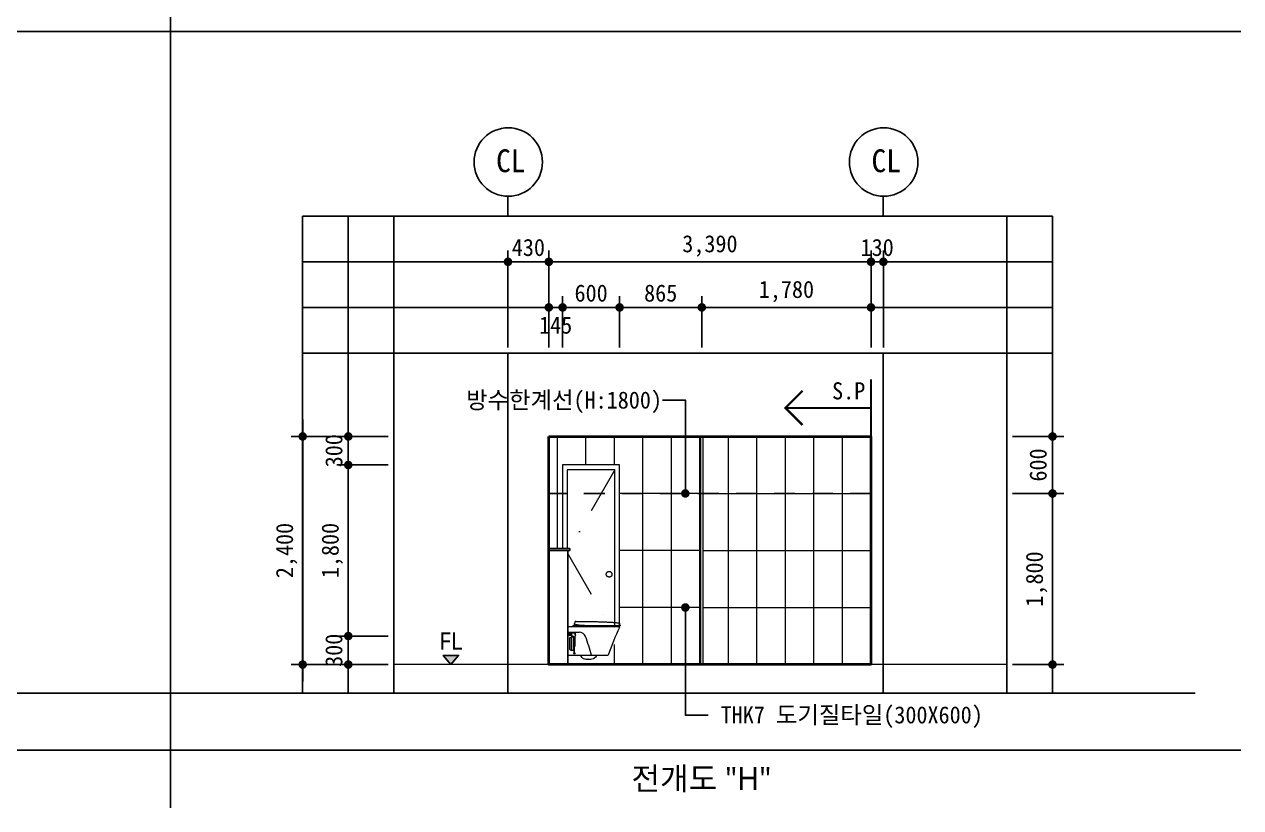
# Model space of a CAD drawing. Header units: millimetres. Extents: x -423835 to -174325, y -1379898 to -1311126.
# Drawn here: x -291749 to -278950, y -1379898 to -1371655 of the extents above; entities that cross this region are included whole.
import ezdxf
from ezdxf.enums import TextEntityAlignment as Align
from ezdxf.xclip import XClip

# ---------------------------------------------------------------- set-up
doc = ezdxf.new("R2010")
doc.units = ezdxf.units.MM
doc.header["$LTSCALE"] = 100
doc.header["$MEASUREMENT"] = 0
doc.header["$XCLIPFRAME"] = 0
doc.header["$PDSIZE"] = -10
doc.linetypes.add('DASHDOT', pattern=[1, 0.5, -0.25, 0, -0.25])
doc.linetypes.add('HID', pattern=[2, 1.1, -0.9])
doc.layers.get('0').update_dxf_attribs({"linetype": 'CONTINUOUS'})
doc.layers.get('Defpoints').update_dxf_attribs({"color": 153, "linetype": 'CONTINUOUS'})
for name, color, linetype, lineweight in [('A-AXIS-BUBL', 7, 'CONTINUOUS', 25), ('A-DWXK-OPEN', 1, 'HID', 15), ('A-ELEV-LIN1', 2, 'CONTINUOUS', 40), ('A-ELEV-LIN3', 8, 'CONTINUOUS', 18), ('A-FLXM-SANI', 6, 'CONTINUOUS', 20), ('A-MKXS-TEXT1', 3, 'CONTINUOUS', 25), ('A-WAXK-PATT', 8, 'CONTINUOUS', 18), ('A-WAXM-CUBI', 6, 'CONTINUOUS', 20), ('A-XXXX-FIN2', 6, 'CONTINUOUS', 20), ('A-XXXX-SYMB', 7, 'CONTINUOUS', 25), ('A-XXXX-TXT2', 3, 'CONTINUOUS', 25)]:
    doc.layers.add(name, color=color, linetype=linetype, lineweight=lineweight)
for name, color, linetype in [('A-DIMS', 7, 'CONTINUOUS'), ('A-MKXS-LEAD', 7, 'CONTINUOUS'), ('AA-AXIS-LINE-1', 1, 'CONTINUOUS'), ('AA-ELE-2', 3, 'CONTINUOUS'), ('IN-F-PAT', 8, 'CONTINUOUS'), ('IN-TEXT-FIN', 3, 'CONTINUOUS'), ('방수', 7, 'HID')]:
    doc.layers.add(name, color=color, linetype=linetype)
doc.styles.add('HY울릉도L', font='')
doc.styles.add('돋움체', font='')
doc.styles.add('맑은 고딕', font='malgun.ttf')
doc.styles.add('맑은고딕', font='malgun.ttf')
doc.styles.add('유형1', font='H2GTRM.TTF', dxfattribs={"width": 0.8, "height": 8})
doc.styles.get('HY울릉도L').set_extended_font_data('HYwulM')
doc.styles.get('돋움체').set_extended_font_data('DotumChe')
doc.dimstyles.new('CDIM', dxfattribs={"dimtxt": 3, "dimasz": 1.5, "dimexe": 2, "dimexo": 1, "dimgap": 1, "dimtad": 1, "dimdec": 0, "dimrnd": 0.5, "dimzin": 0, "dimdsep": 32, "dimlunit": 6, "dimtxsty": 'HY울릉도L', "dimblk1": '_CIDOT', "dimblk2": '_CIDOT', "dimsah": 1, "dimcen": 5.5, "dimclrd": 2, "dimclre": 2, "dimclrt": 7, "dimadec": 0, "dimazin": 0, "dimtfac": 1, "dimtdec": 0, "dimtix": 1, "dimtmove": 2, "dimatfit": 1, "dimldrblk": '_CIDOT', "dimfxl": 1, "dimtolj": 1, "dimtzin": 0, "dimlwd": -1, "dimarcsym": 0})

# ---------------------------------------------------------------- blocks, each defined once
blk = doc.blocks.new('_CIDOT')
at = {"color": 0, "linetype": 'ByBlock'}
blk.add_line((2, 0), (-1, 0), dxfattribs=at)
at = {"color": 0, "linetype": 'ByBlock', "const_width": 0.5}
blk.add_lwpolyline([(-0.25, 0, 1), (0.25, 0, 1)], format="xyb", close=True, dxfattribs=at)
blk = doc.blocks.new('*D855')
at = {"layer": 'A-DIMS', "lineweight": -2, "transparency": 16777216}
for p, q in [((-287920, -1375992), (-288940, -1375992)), ((-287920, -1378392), (-288940, -1378392))]:
    blk.add_line(p, q, dxfattribs=at)
at = {"layer": 'A-DIMS', "transparency": 16777216}
blk.add_line((-288820, -1376082), (-288820, -1378302), dxfattribs=at)
at = {"layer": 'Defpoints', "color": 0, "transparency": 16777216}
for p in [(-287860, -1375992), (-288820, -1378392), (-287860, -1378392)]:
    blk.add_point(p, dxfattribs=at)
at = {"layer": 'A-DIMS', "transparency": 16777216, "xscale": 90, "yscale": 90, "zscale": 90}
for p, rotation in [((-288820, -1375992), 90), ((-288820, -1378392), 270)]:
    blk.add_blockref('_CIDOT', p, dxfattribs=dict(at, rotation=rotation))
at = {"layer": 'A-DIMS', "color": 3, "transparency": 16777216, "insert": (-288988, -1377192), "char_height": 180, "attachment_point": 5, "rotation": 90, "style": '돋움체'}
blk.add_mtext('\\A1;2,400', dxfattribs=at)
blk = doc.blocks.new('*D856')
at = {"layer": 'A-DIMS', "lineweight": -2, "transparency": 16777216}
for p, q in [((-281350, -1376592), (-280810, -1376592)), ((-281350, -1378392), (-280810, -1378392))]:
    blk.add_line(p, q, dxfattribs=at)
at = {"layer": 'A-DIMS', "transparency": 16777216}
blk.add_line((-280930, -1378302), (-280930, -1376682), dxfattribs=at)
at = {"layer": 'Defpoints', "color": 0, "transparency": 16777216}
for p in [(-281410, -1376592), (-280930, -1376592), (-281410, -1378392)]:
    blk.add_point(p, dxfattribs=at)
at = {"layer": 'A-DIMS', "transparency": 16777216, "xscale": 90, "yscale": 90, "zscale": 90}
for p, rotation in [((-280930, -1376592), 90), ((-280930, -1378392), 270)]:
    blk.add_blockref('_CIDOT', p, dxfattribs=dict(at, rotation=rotation))
at = {"layer": 'A-DIMS', "color": 3, "transparency": 16777216, "insert": (-281098, -1377492), "char_height": 180, "attachment_point": 5, "rotation": 90, "style": '돋움체'}
blk.add_mtext('\\A1;1,800', dxfattribs=at)
blk = doc.blocks.new('*D857')
at = {"layer": 'A-DIMS', "lineweight": -2, "transparency": 16777216}
for p, q in [((-281350, -1375992), (-280810, -1375992)), ((-281350, -1376592), (-280810, -1376592))]:
    blk.add_line(p, q, dxfattribs=at)
at = {"layer": 'A-DIMS', "transparency": 16777216}
blk.add_line((-280930, -1376502), (-280930, -1376082), dxfattribs=at)
at = {"layer": 'Defpoints', "color": 0, "transparency": 16777216}
for p in [(-281410, -1375992), (-280930, -1375992), (-281410, -1376592)]:
    blk.add_point(p, dxfattribs=at)
at = {"layer": 'A-DIMS', "transparency": 16777216, "xscale": 90, "yscale": 90, "zscale": 90}
for p, rotation in [((-280930, -1375992), 90), ((-280930, -1376592), 270)]:
    blk.add_blockref('_CIDOT', p, dxfattribs=dict(at, rotation=rotation))
at = {"layer": 'A-DIMS', "color": 3, "transparency": 16777216, "insert": (-281081, -1376292), "char_height": 180, "attachment_point": 5, "rotation": 90, "style": '돋움체'}
blk.add_mtext('\\A1;600', dxfattribs=at)
blk = doc.blocks.new('*D858')
at = {"layer": 'A-DIMS', "lineweight": -2, "transparency": 16777216}
for p, q in [((-286230, -1374974), (-286230, -1374034)), ((-282840, -1375054), (-282840, -1374034))]:
    blk.add_line(p, q, dxfattribs=at)
at = {"layer": 'A-DIMS', "transparency": 16777216}
blk.add_line((-286140, -1374154), (-282930, -1374154), dxfattribs=at)
at = {"layer": 'Defpoints', "color": 0, "transparency": 16777216}
for p in [(-282840, -1374154), (-286230, -1375034), (-282840, -1375114)]:
    blk.add_point(p, dxfattribs=at)
at = {"layer": 'A-DIMS', "transparency": 16777216, "xscale": 90, "yscale": 90, "zscale": 90, "rotation": 180}
blk.add_blockref('_CIDOT', (-286230, -1374154), dxfattribs=at)
at = {"layer": 'A-DIMS', "transparency": 16777216, "xscale": 90, "yscale": 90, "zscale": 90}
blk.add_blockref('_CIDOT', (-282840, -1374154), dxfattribs=at)
at = {"layer": 'A-DIMS', "color": 3, "transparency": 16777216, "insert": (-284535, -1373987), "char_height": 180, "attachment_point": 5, "style": '돋움체'}
blk.add_mtext('\\A1;3,390', dxfattribs=at)
blk = doc.blocks.new('*D859')
at = {"layer": 'A-DIMS', "lineweight": -2, "transparency": 16777216}
for p, q in [((-286660, -1375054), (-286660, -1374034)), ((-286230, -1375054), (-286230, -1374034))]:
    blk.add_line(p, q, dxfattribs=at)
at = {"layer": 'A-DIMS', "transparency": 16777216}
for p, q in [((-286750, -1374154), (-286840, -1374154)), ((-286660, -1374154), (-286230, -1374154)), ((-286140, -1374154), (-286050, -1374154))]:
    blk.add_line(p, q, dxfattribs=at)
at = {"layer": 'Defpoints', "color": 0, "transparency": 16777216}
for p in [(-286230, -1374154), (-286660, -1375114), (-286230, -1375114)]:
    blk.add_point(p, dxfattribs=at)
at = {"layer": 'A-DIMS', "transparency": 16777216, "xscale": 90, "yscale": 90, "zscale": 90}
blk.add_blockref('_CIDOT', (-286660, -1374154), dxfattribs=at)
at = {"layer": 'A-DIMS', "transparency": 16777216, "xscale": 90, "yscale": 90, "zscale": 90, "rotation": 180}
blk.add_blockref('_CIDOT', (-286230, -1374154), dxfattribs=at)
at = {"layer": 'A-DIMS', "color": 3, "transparency": 16777216, "insert": (-286445, -1374004), "char_height": 180, "attachment_point": 5, "style": '돋움체'}
blk.add_mtext('\\A1;430', dxfattribs=at)
blk = doc.blocks.new('*D860')
at = {"layer": 'A-DIMS', "lineweight": -2, "transparency": 16777216}
for p, q in [((-282840, -1375054), (-282840, -1374034)), ((-282710, -1375054), (-282710, -1374034))]:
    blk.add_line(p, q, dxfattribs=at)
at = {"layer": 'A-DIMS', "transparency": 16777216}
for p, q in [((-282930, -1374154), (-283020, -1374154)), ((-282840, -1374154), (-282710, -1374154)), ((-282620, -1374154), (-282530, -1374154))]:
    blk.add_line(p, q, dxfattribs=at)
at = {"layer": 'Defpoints', "color": 0, "transparency": 16777216}
for p in [(-282710, -1374154), (-282840, -1375114), (-282710, -1375114)]:
    blk.add_point(p, dxfattribs=at)
at = {"layer": 'A-DIMS', "transparency": 16777216, "xscale": 90, "yscale": 90, "zscale": 90}
blk.add_blockref('_CIDOT', (-282840, -1374154), dxfattribs=at)
at = {"layer": 'A-DIMS', "transparency": 16777216, "xscale": 90, "yscale": 90, "zscale": 90, "rotation": 180}
blk.add_blockref('_CIDOT', (-282710, -1374154), dxfattribs=at)
at = {"layer": 'A-DIMS', "color": 3, "transparency": 16777216, "insert": (-282775, -1374004), "char_height": 180, "attachment_point": 5, "style": '돋움체'}
blk.add_mtext('\\A1;130', dxfattribs=at)
blk = doc.blocks.new('*D861')
at = {"layer": 'A-DIMS', "lineweight": -2, "transparency": 16777216}
for p, q in [((-286085, -1375054), (-286085, -1374514)), ((-285485, -1375054), (-285485, -1374514))]:
    blk.add_line(p, q, dxfattribs=at)
at = {"layer": 'A-DIMS', "transparency": 16777216}
blk.add_line((-285995, -1374634), (-285575, -1374634), dxfattribs=at)
at = {"layer": 'Defpoints', "color": 0, "transparency": 16777216}
for p in [(-285485, -1374634), (-286085, -1375114), (-285485, -1375114)]:
    blk.add_point(p, dxfattribs=at)
at = {"layer": 'A-DIMS', "transparency": 16777216, "xscale": 90, "yscale": 90, "zscale": 90, "rotation": 180}
blk.add_blockref('_CIDOT', (-286085, -1374634), dxfattribs=at)
at = {"layer": 'A-DIMS', "transparency": 16777216, "xscale": 90, "yscale": 90, "zscale": 90}
blk.add_blockref('_CIDOT', (-285485, -1374634), dxfattribs=at)
at = {"layer": 'A-DIMS', "color": 3, "transparency": 16777216, "insert": (-285785, -1374484), "char_height": 180, "attachment_point": 5, "style": '돋움체'}
blk.add_mtext('\\A1;600', dxfattribs=at)
blk = doc.blocks.new('*D862')
at = {"layer": 'A-DIMS', "lineweight": -2, "transparency": 16777216}
for p, q in [((-284620, -1375054), (-284620, -1374514)), ((-282840, -1375054), (-282840, -1374514))]:
    blk.add_line(p, q, dxfattribs=at)
at = {"layer": 'A-DIMS', "transparency": 16777216}
blk.add_line((-284530, -1374634), (-282930, -1374634), dxfattribs=at)
at = {"layer": 'Defpoints', "color": 0, "transparency": 16777216}
for p in [(-282840, -1374634), (-284620, -1375114), (-282840, -1375114)]:
    blk.add_point(p, dxfattribs=at)
at = {"layer": 'A-DIMS', "transparency": 16777216, "xscale": 90, "yscale": 90, "zscale": 90, "rotation": 180}
blk.add_blockref('_CIDOT', (-284620, -1374634), dxfattribs=at)
at = {"layer": 'A-DIMS', "transparency": 16777216, "xscale": 90, "yscale": 90, "zscale": 90}
blk.add_blockref('_CIDOT', (-282840, -1374634), dxfattribs=at)
at = {"layer": 'A-DIMS', "color": 3, "transparency": 16777216, "insert": (-283730, -1374467), "char_height": 180, "attachment_point": 5, "style": '돋움체'}
blk.add_mtext('\\A1;1,780', dxfattribs=at)
blk = doc.blocks.new('*D863')
at = {"layer": 'A-DIMS', "lineweight": -2, "transparency": 16777216}
for p, q in [((-287920, -1376292), (-288460, -1376292)), ((-287920, -1378092), (-288460, -1378092))]:
    blk.add_line(p, q, dxfattribs=at)
at = {"layer": 'A-DIMS', "transparency": 16777216}
blk.add_line((-288340, -1378002), (-288340, -1376382), dxfattribs=at)
at = {"layer": 'Defpoints', "color": 0, "transparency": 16777216}
for p in [(-288340, -1376292), (-287860, -1376292), (-287860, -1378092)]:
    blk.add_point(p, dxfattribs=at)
at = {"layer": 'A-DIMS', "transparency": 16777216, "xscale": 90, "yscale": 90, "zscale": 90}
for p, rotation in [((-288340, -1376292), 90), ((-288340, -1378092), 270)]:
    blk.add_blockref('_CIDOT', p, dxfattribs=dict(at, rotation=rotation))
at = {"layer": 'A-DIMS', "color": 3, "transparency": 16777216, "insert": (-288508, -1377192), "char_height": 180, "attachment_point": 5, "rotation": 90, "style": '돋움체'}
blk.add_mtext('\\A1;1,800', dxfattribs=at)
blk = doc.blocks.new('*D864')
at = {"layer": 'A-DIMS', "transparency": 16777216}
for p, q in [((-288340, -1375902), (-288340, -1375812)), ((-288340, -1376292), (-288340, -1375992)), ((-288340, -1376382), (-288340, -1376472))]:
    blk.add_line(p, q, dxfattribs=at)
at = {"layer": 'A-DIMS', "lineweight": -2, "transparency": 16777216}
for p, q in [((-287920, -1375992), (-288460, -1375992)), ((-287920, -1376292), (-288460, -1376292))]:
    blk.add_line(p, q, dxfattribs=at)
at = {"layer": 'Defpoints', "color": 0, "transparency": 16777216}
for p in [(-288340, -1375992), (-287860, -1375992), (-287860, -1376292)]:
    blk.add_point(p, dxfattribs=at)
at = {"layer": 'A-DIMS', "transparency": 16777216, "xscale": 90, "yscale": 90, "zscale": 90}
for p, rotation in [((-288340, -1375992), 270), ((-288340, -1376292), 90)]:
    blk.add_blockref('_CIDOT', p, dxfattribs=dict(at, rotation=rotation))
at = {"layer": 'A-DIMS', "color": 3, "transparency": 16777216, "insert": (-288491, -1376142), "char_height": 180, "attachment_point": 5, "rotation": 90, "style": '돋움체'}
blk.add_mtext('\\A1;300', dxfattribs=at)
blk = doc.blocks.new('위생기구2')
at = {"layer": 'A-FLXM-SANI'}
for p, q in [((200, 393), (200, 110)), ((207, 400), (738, 400)), ((252, 407), (252, 400)), ((252, 400), (297, 400)), ((254, 409), (281, 409)), ((270, 425), (270, 426)), ((270, 423), (270, 422)), ((281, 411), (281, 409)), ((281, 409), (294, 409)), ((289, 409), (289, 411)), ((291, 412), (299, 412)), ((297, 400), (297, 407)), ((305, 411), (302, 411)), ((367, 400), (364, 400)), ((684, 400), (680, 400)), ((744, 405), (741, 405)), ((748, 410), (750, 410)), ((752, 411), (749, 432)), ((207, 339), (200, 340)), ((200, 340), (320, 340)), ((207, 301), (200, 301)), ((206, 331), (206, 335)), ((206, 311), (206, 329)), ((206, 309), (206, 305)), ((209, 338), (208, 338)), ((208, 336), (208, 338)), ((208, 336), (208, 334)), ((208, 304), (208, 306)), ((208, 304), (208, 303)), ((209, 303), (208, 303)), ((209, 331), (209, 338)), ((209, 337), (209, 303)), ((239, 330), (209, 333)), ((209, 329), (209, 323)), ((209, 323), (209, 317)), ((209, 317), (209, 323)), ((209, 317), (209, 311)), ((209, 307), (239, 310)), ((209, 309), (209, 303)), ((230, 328), (216, 328)), ((216, 326), (216, 328)), ((216, 312), (216, 314)), ((216, 312), (230, 312)), ((218, 277), (218, 163)), ((226, 285), (235, 285)), ((235, 288), (235, 152)), ((235, 263), (235, 177)), ((237, 290), (253, 290)), ((244, 330), (239, 330)), ((239, 330), (239, 327)), ((239, 327), (239, 313)), ((239, 313), (239, 310)), ((239, 310), (244, 310)), ((244, 297), (244, 335)), ((244, 335), (277, 335)), ((258, 297), (244, 297)), ((255, 288), (255, 152)), ((258, 297), (258, 293)), ((258, 293), (258, 291)), ((258, 291), (279, 291)), ((261, 291), (261, 193)), ((261, 291), (262, 291)), ((262, 291), (279, 291)), ((274, 291), (276, 291)), ((276, 193), (276, 291)), ((277, 335), (277, 328)), ((277, 328), (277, 297)), ((279, 326), (277, 327)), ((277, 313), (279, 315)), ((277, 312), (281, 312)), ((281, 309), (277, 309)), ((279, 297), (277, 297)), ((277, 297), (277, 297)), ((279, 315), (279, 326)), ((279, 291), (279, 297)), ((281, 312), (281, 311)), ((281, 312), (281, 312)), ((281, 311), (281, 309)), ((226, 155), (235, 155)), ((237, 150), (253, 150)), ((261, 193), (276, 193)), ((264, 193), (264, 121)), ((272, 121), (272, 193)), ((210, 100), (625, 100)), ((261, 121), (261, 121)), ((261, 121), (261, 116)), ((261, 121), (264, 121)), ((261, 116), (262, 115)), ((268, 115), (262, 115)), ((264, 121), (264, 116)), ((264, 121), (264, 121)), ((265, 121), (264, 121)), ((265, 121), (271, 121)), ((274, 115), (268, 115)), ((271, 121), (272, 121)), ((271, 121), (271, 116)), ((271, 121), (271, 121)), ((272, 121), (271, 121)), ((272, 121), (275, 121)), ((274, 115), (275, 116)), ((275, 121), (276, 121)), ((276, 121), (275, 121)), ((275, 121), (275, 121)), ((276, 116), (275, 116)), ((276, 121), (276, 116)), ((413, 55), (411, 57))]:
    blk.add_line(p, q, dxfattribs=at)
for centre, radius, start, end in [((207, 393), 7, 90, 180), ((254, 407), 2.5, 90, 180), ((285, 426), 15.1, 160.0217, 178.601), ((406, 394), 142, 157.467, 158.0475), ((294, 407), 2.5, 360, 90), ((348, 603), 195, 261.3311, 263.4426), ((430, 412), 10.7, 209.672, 269.0693), ((436, 412), 10.7, 269.4901, 330.8234), ((599, 411), 10.6, 204.0641, 270.1585), ((609, 411), 10.5, 269.9944, 335.5834), ((3455, -895), 3000, 154.6385, 160.6304), ((738, 393), 7, 334.6385, 90), ((207, 337), 2, 0, 83.6598), ((207, 303), 2, 276.3402, 0), ((226, 277), 8, 90, 180), ((237, 288), 2, 90, 180), ((253, 288), 2, 0, 90), ((320, 269), 71, 19.9807, 90), ((-2432, -732), 3000, 16.0982, 19.9807), ((226, 163), 8, 180, 270), ((237, 152), 2, 180, 270), ((253, 152), 2, 270, 0), ((210, 110), 10, 180, 270), ((-24, -60), 392, 22.3191, 24.0258), ((383, 107), 48, 202.3191, 260.4462), ((413, 285), 228, 260.4462, 269.4914), ((413, 285), 230, 270, 279.4889), ((438, 137), 80, 279.4889, 332.4106)]:
    blk.add_arc(centre, radius, start, end, dxfattribs=at)
for centre, major_axis, start_param, end_param in [((292, 320), (297, -12), 1.857424, 1.864448), ((273, 320), (297, 12), 1.788169, 1.798529), ((273, 320), (297, -12), 4.484656, 4.495016)]:
    blk.add_ellipse(centre, major_axis=major_axis, ratio=0.039223, start_param=start_param, end_param=end_param, dxfattribs=at)
at = {"layer": 'A-FLXM-SANI', "extrusion": (0, 0, -1)}
blk.add_ellipse((292, 320), major_axis=(297, 12), ratio=0.039223, start_param=1.857424, end_param=1.864448, dxfattribs=at)
at = {"layer": 'A-FLXM-SANI'}
for points, degree in [([(270, 426), (270, 426)], 1), ([(270, 426), (270, 426), (270, 426), (270, 426)], 3), ([(270, 423), (270, 425)], 1), ([(271, 431), (271, 432)], 1), ([(271, 421), (271, 420)], 1), ([(272, 423), (272, 423)], 1), ([(281, 411), (280, 411), (280, 411), (279, 412)], 3), ([(279, 412), (279, 412)], 1), ([(288, 411), (289, 411)], 1), ([(289, 411), (289, 411)], 1), ([(312, 411), (311, 411)], 1), ([(316, 410), (312, 411)], 1), ([(319, 410), (316, 410)], 1), ([(316, 410), (316, 410)], 1), ([(362, 402), (362, 402)], 1), ([(430, 401), (436, 401)], 1), ([(599, 400), (609, 400)], 1), ([(684, 400), (684, 400)], 1), ([(745, 406), (744, 410)], 1), ([(745, 406), (745, 406)], 1), ([(745, 406), (745, 406)], 1), ([(750, 410), (751, 410)], 1), ([(206, 331), (217, 329), (227, 328), (237, 327)], 3), ([(237, 313), (227, 312), (217, 311), (206, 309)], 3), ([(237, 328), (228, 329), (219, 330), (209, 331)], 3), ([(209, 326), (219, 326), (228, 326), (237, 325)], 3), ([(237, 315), (228, 314), (219, 314), (209, 314)], 3), ([(209, 309), (219, 310), (228, 311), (237, 312)], 3)]:
    blk.add_open_spline(points, degree=degree, dxfattribs=at)
for points, knots in [([(271, 419), (271, 420), (271, 421), (270, 422), (270, 423), (270, 423)], [0, 0, 0, 0, 0.3700529, 0.7019207, 1, 1, 1, 1]), ([(271, 432), (271, 433), (272, 435), (273, 438), (274, 440)], [0.3966766, 0.3966766, 0.3966766, 0.3966766, 0.4995125, 1, 1, 1, 1]), ([(272, 423), (271, 423), (271, 423), (271, 423), (271, 423), (271, 422), (271, 422), (271, 421), (271, 421)], [0, 0, 0, 0, 0.18459, 0.241902, 0.275569, 0.526076, 0.773628, 1, 1, 1, 1]), ([(279, 412), (278, 412), (277, 413), (275, 414), (273, 416), (273, 417), (272, 418), (271, 419), (271, 419)], [0, 0, 0, 0, 0.242171, 0.47985, 0.612089, 0.734275, 0.870447, 1, 1, 1, 1]), ([(272, 423), (272, 423), (273, 423), (274, 423), (275, 423), (276, 422), (278, 422), (279, 422), (280, 422), (282, 421), (283, 421), (284, 421), (286, 420), (289, 420), (293, 419), (297, 418), (301, 418), (306, 417), (311, 417), (316, 416), (320, 416), (323, 415), (324, 415)], [0, 0, 0, 0, 0.038415, 0.080237, 0.115789, 0.152261, 0.201926, 0.239706, 0.271286, 0.296594, 0.32824, 0.357618, 0.384708, 0.465477, 0.537704, 0.603102, 0.664392, 0.747724, 0.826007, 0.891661, 0.946891, 1, 1, 1, 1]), ([(274, 447), (274, 447), (274, 447), (274, 447), (274, 445), (274, 443), (274, 442), (274, 442)], [0, 0, 0, 0, 0.049989, 0.349324, 0.674373, 0.83719, 1, 1, 1, 1]), ([(274, 442), (274, 442), (274, 441), (274, 441), (274, 441), (274, 440), (274, 440), (274, 440)], [0, 0, 0, 0, 0.209175, 0.417993, 0.636294, 0.87499, 1, 1, 1, 1]), ([(274, 442), (274, 442), (274, 441), (274, 441), (274, 441), (274, 440), (274, 440), (274, 440)], [0, 0, 0, 0, 0.209176, 0.417993, 0.636294, 0.87499, 1, 1, 1, 1]), ([(275, 448), (275, 449), (275, 450), (276, 451), (278, 451), (279, 451), (279, 451)], [0, 0, 0, 0, 0.244555, 0.499864, 0.75521, 1, 1, 1, 1]), ([(288, 452), (285, 452), (283, 451), (280, 451), (279, 451)], [0, 0, 0, 0, 0.9020217, 1, 1, 1, 1]), ([(288, 452), (285, 452), (283, 451), (280, 451), (279, 451)], [0, 0, 0, 0, 0.901946, 1, 1, 1, 1]), ([(279, 451), (279, 451), (279, 451), (279, 451), (279, 451)], [0, 0, 0, 0, 0.73967, 1, 1, 1, 1]), ([(297, 417), (297, 417), (297, 417), (296, 416), (295, 414), (293, 413), (291, 412), (288, 411), (285, 411), (283, 411), (281, 411), (281, 411)], [0, 0, 0, 0, 0.008082, 0.1059935, 0.1997479, 0.2883577, 0.4410294, 0.5905053, 0.7354589, 0.8668734, 0.9107547, 0.9107547, 0.9107547, 0.9107547]), ([(288, 452), (293, 452), (305, 452), (326, 452), (347, 452), (365, 453), (380, 453), (396, 453), (414, 453), (435, 452), (457, 452), (479, 452), (500, 451), (521, 451), (542, 450), (561, 450), (579, 449), (597, 448), (614, 447), (631, 446), (645, 445), (659, 445), (672, 444), (684, 443), (695, 442), (705, 441), (716, 440), (726, 438), (735, 437), (742, 436), (745, 436)], [0, 0, 0, 0, 0.031422, 0.082545, 0.135293, 0.167494, 0.200707, 0.235679, 0.273433, 0.320822, 0.369329, 0.417284, 0.463993, 0.510638, 0.557261, 0.596443, 0.635577, 0.675542, 0.716978, 0.749622, 0.781551, 0.812031, 0.84033, 0.866341, 0.890645, 0.913919, 0.936311, 0.958008, 0.979178, 1, 1, 1, 1]), ([(289, 411), (290, 411), (292, 411), (295, 411), (299, 411), (301, 411), (302, 411)], [0, 0, 0, 0, 0.206278, 0.441134, 0.705629, 1, 1, 1, 1]), ([(299, 412), (299, 412), (300, 412), (301, 412), (301, 412), (302, 412), (302, 412)], [0, 0, 0, 0, 0.250658, 0.500976, 0.750737, 1, 1, 1, 1]), ([(302, 412), (302, 412), (302, 412), (304, 412), (307, 412), (309, 412), (310, 412)], [0, 0, 0, 0, 0.250004, 0.499997, 0.749999, 1, 1, 1, 1]), ([(305, 411), (305, 411), (306, 411), (307, 411), (309, 411), (310, 411), (311, 411)], [0, 0, 0, 0, 0.250079, 0.500138, 0.750106, 1, 1, 1, 1]), ([(310, 412), (311, 412), (313, 412), (314, 412), (315, 412)], [0, 0, 0, 0, 0.49988, 1, 1, 1, 1]), ([(315, 412), (317, 412), (320, 411), (324, 411), (330, 410), (335, 409), (342, 409), (348, 408), (356, 408), (364, 407), (372, 407), (381, 407), (386, 406), (389, 406)], [0, 0, 0, 0, 0.083561, 0.167103, 0.250634, 0.334156, 0.41767, 0.501175, 0.601354, 0.701533, 0.801194, 0.900597, 1, 1, 1, 1]), ([(324, 415), (330, 415), (343, 414), (362, 413), (382, 412), (401, 412), (420, 411), (433, 411), (440, 411)], [0, 0, 0, 0, 0.166639, 0.333309, 0.49999, 0.666698, 0.833429, 1, 1, 1, 1]), ([(326, 409), (327, 409), (328, 409), (330, 408), (332, 408), (334, 408), (336, 408), (338, 407), (340, 407), (342, 407), (344, 407), (345, 407), (346, 407), (346, 407)], [0, 0, 0, 0, 0.105908, 0.228731, 0.351693, 0.443407, 0.53485, 0.626107, 0.717264, 0.808407, 0.899623, 0.990998, 1, 1, 1, 1]), ([(346, 407), (347, 407), (349, 406), (352, 406), (355, 406), (357, 406), (359, 406), (360, 406), (361, 406)], [0, 0, 0, 0, 0.1920267, 0.4034846, 0.6148762, 0.7634617, 0.9121372, 0.9982444, 0.9982444, 0.9982444, 0.9982444]), ([(361, 406), (361, 405), (362, 404), (362, 403), (362, 402)], [0.1186763, 0.1186763, 0.1186763, 0.1186763, 0.3484213, 1, 1, 1, 1]), ([(364, 400), (364, 400), (364, 400), (363, 400), (362, 401), (362, 402), (362, 402), (362, 402)], [0, 0, 0, 0, 0.231192, 0.46999, 0.708788, 0.947586, 1, 1, 1, 1]), ([(367, 400), (367, 400), (367, 400), (367, 400), (368, 400), (368, 400), (369, 400), (370, 400), (372, 400), (374, 400), (376, 400), (378, 400), (380, 400), (383, 400), (387, 400), (390, 400), (394, 400), (398, 400), (401, 400), (404, 400), (407, 400), (411, 400), (414, 400), (418, 400), (423, 400), (428, 400), (434, 400), (439, 400), (444, 400), (449, 400), (455, 400), (460, 400), (465, 400), (471, 400), (476, 400), (480, 400), (485, 400), (489, 400), (494, 400), (499, 400), (504, 400), (509, 400), (515, 400), (522, 400), (528, 400), (536, 400), (543, 400), (550, 400), (557, 400), (563, 400), (568, 400), (572, 400), (574, 400), (577, 400), (580, 400), (582, 400), (585, 400), (589, 400), (593, 400), (596, 400), (600, 400), (604, 400), (607, 400), (610, 400), (613, 400), (615, 400), (618, 400), (620, 400), (623, 400), (625, 400), (627, 400), (629, 400), (632, 400), (634, 400), (637, 400), (639, 400), (641, 400), (644, 400), (646, 400), (649, 400), (652, 400), (656, 400), (659, 400), (662, 400), (666, 400), (669, 400), (673, 400), (677, 400), (679, 400), (680, 400), (680, 400)], [0, 0, 0, 0, 0.012089, 0.024116, 0.026051, 0.036104, 0.049863, 0.065328, 0.080531, 0.09562, 0.106896, 0.118072, 0.130338, 0.144211, 0.158112, 0.173251, 0.188207, 0.200196, 0.212267, 0.221979, 0.231642, 0.241271, 0.250882, 0.262343, 0.273834, 0.289419, 0.305026, 0.318404, 0.33193, 0.344754, 0.357135, 0.369495, 0.385134, 0.397339, 0.409419, 0.420897, 0.432432, 0.443891, 0.453188, 0.466301, 0.479073, 0.491508, 0.506414, 0.522181, 0.539302, 0.556839, 0.575914, 0.594306, 0.610335, 0.625857, 0.641355, 0.64801, 0.654678, 0.661359, 0.668053, 0.674761, 0.681483, 0.692078, 0.702712, 0.711487, 0.722177, 0.732078, 0.740677, 0.749938, 0.754266, 0.760854, 0.769511, 0.775051, 0.781745, 0.789142, 0.794591, 0.800012, 0.805403, 0.814281, 0.823152, 0.827773, 0.832468, 0.840518, 0.848239, 0.856895, 0.866126, 0.876264, 0.886387, 0.897461, 0.909206, 0.926483, 0.944867, 0.965006, 0.985213, 1, 1, 1, 1]), ([(389, 406), (396, 406), (411, 406), (433, 406), (455, 406), (477, 406), (498, 406), (518, 406), (536, 406), (554, 406), (572, 406), (590, 406), (607, 406), (624, 406), (641, 406), (656, 406), (669, 406), (680, 406), (691, 406), (701, 406), (709, 406), (716, 406), (723, 406), (729, 406), (734, 406), (737, 406), (740, 406), (742, 406), (744, 406), (744, 406), (744, 406)], [0, 0, 0, 0, 0.051865, 0.103733, 0.155604, 0.207472, 0.259335, 0.302554, 0.345771, 0.388987, 0.432199, 0.475409, 0.518616, 0.561824, 0.605037, 0.648246, 0.680648, 0.713047, 0.745441, 0.777833, 0.803748, 0.829666, 0.85558, 0.881487, 0.907389, 0.928974, 0.950558, 0.972143, 0.993731, 1, 1, 1, 1]), ([(440, 411), (448, 411), (465, 411), (490, 411), (515, 411), (537, 411), (556, 411), (573, 411), (589, 411), (605, 411), (620, 411), (635, 411), (650, 411), (665, 411), (678, 411), (689, 411), (699, 411), (708, 411), (716, 411), (724, 411), (731, 411), (738, 411), (743, 411), (746, 411), (749, 411), (750, 411), (751, 411), (751, 411), (751, 411)], [0, 0, 0, 0, 0.063054, 0.126074, 0.189081, 0.252091, 0.294096, 0.336093, 0.378096, 0.420088, 0.462061, 0.50406, 0.546075, 0.588059, 0.630048, 0.661552, 0.693034, 0.724499, 0.75598, 0.787482, 0.818954, 0.850394, 0.881849, 0.907022, 0.932224, 0.957471, 0.982735, 1, 1, 1, 1]), ([(686, 402), (686, 402), (686, 401), (686, 401), (685, 400), (685, 400), (684, 400), (684, 400)], [0, 0, 0, 0, 0.056582, 0.308885, 0.561194, 0.813503, 1, 1, 1, 1]), ([(686, 402), (687, 402), (687, 404), (688, 405), (688, 405)], [0, 0, 0, 0, 0.5547107, 0.9107582, 0.9107582, 0.9107582, 0.9107582]), ([(741, 405), (741, 405), (740, 405), (739, 405), (737, 405), (734, 405), (731, 405), (727, 405), (722, 405), (716, 405), (709, 405), (702, 405), (696, 405), (691, 405), (689, 405), (688, 405), (688, 405)], [0, 0, 0, 0, 0.0746564, 0.1537644, 0.2301422, 0.3037144, 0.3778616, 0.4556533, 0.5383175, 0.6360709, 0.7358126, 0.8305941, 0.9192424, 0.9582061, 0.9956664, 0.9984674, 0.9984674, 0.9984674, 0.9984674]), ([(744, 410), (745, 410), (746, 410), (747, 410), (748, 410), (748, 410), (748, 410)], [0.0072079, 0.0072079, 0.0072079, 0.0072079, 0.1517469, 0.508275, 0.8751516, 1, 1, 1, 1]), ([(744, 405), (744, 405), (744, 405), (744, 405), (745, 405), (745, 405), (745, 405), (745, 406), (745, 406), (745, 406), (745, 406)], [0, 0, 0, 0, 0.142409, 0.280934, 0.412564, 0.535139, 0.657714, 0.789333, 0.927864, 1, 1, 1, 1]), ([(744, 406), (744, 406), (745, 406), (745, 406), (745, 406)], [0, 0, 0, 0, 0.743125, 1, 1, 1, 1]), ([(749, 432), (749, 432), (749, 433), (748, 435), (746, 436), (745, 436), (745, 436)], [0, 0, 0, 0, 0.2431724, 0.5000025, 0.7568309, 1, 1, 1, 1]), ([(745, 406), (745, 406), (745, 406), (745, 406), (745, 406)], [0, 0, 0, 0, 0.500517, 1, 1, 1, 1]), ([(751, 410), (751, 410), (751, 410), (751, 410), (751, 410), (751, 410), (751, 410), (751, 411), (752, 411), (752, 411), (752, 411)], [0, 0, 0, 0, 0.132215, 0.261358, 0.384642, 0.500011, 0.615367, 0.738646, 0.867792, 1, 1, 1, 1]), ([(239, 327), (239, 327), (239, 327), (239, 327), (239, 327), (239, 328), (239, 328), (239, 328), (239, 328), (239, 328), (238, 328), (238, 328), (238, 328), (238, 328), (238, 328), (237, 328)], [0, 0, 0, 0, 0.125, 0.125, 0.25, 0.25, 0.5, 0.5, 0.625, 0.625, 0.75, 0.75, 0.875, 0.875, 1, 1, 1, 1]), ([(237, 325), (238, 325), (238, 325), (238, 326), (238, 326), (238, 326), (239, 326), (239, 326), (239, 326), (239, 326), (239, 326), (239, 326), (239, 327), (239, 327), (239, 327), (239, 327)], [0, 0, 0, 0, 0.125, 0.125, 0.25, 0.25, 0.375, 0.375, 0.5, 0.5, 0.75, 0.75, 0.875, 0.875, 1, 1, 1, 1]), ([(237, 327), (238, 327), (238, 327), (239, 327), (239, 327), (239, 326), (239, 326)], [0, 0, 0, 0, 0.2764339, 0.5529257, 0.8310133, 1, 1, 1, 1]), ([(239, 313), (239, 313), (239, 313), (239, 313), (239, 314), (239, 314), (239, 314), (239, 314), (239, 314), (239, 314), (238, 314), (238, 314), (238, 315), (238, 315), (238, 315), (237, 315)], [0, 0, 0, 0, 0.125, 0.125, 0.25, 0.25, 0.5, 0.5, 0.625, 0.625, 0.75, 0.75, 0.875, 0.875, 1, 1, 1, 1]), ([(239, 314), (239, 314), (239, 313), (239, 313), (238, 313), (238, 313), (238, 313), (237, 313)], [0, 0, 0, 0, 0.022463, 0.309103, 0.597859, 0.8837, 1, 1, 1, 1]), ([(237, 312), (238, 312), (238, 312), (238, 312), (238, 312), (238, 312), (239, 312), (239, 312), (239, 312), (239, 312), (239, 312), (239, 313), (239, 313), (239, 313), (239, 313), (239, 313)], [0, 0, 0, 0, 0.125, 0.125, 0.25, 0.25, 0.375, 0.375, 0.5, 0.5, 0.75, 0.75, 0.875, 0.875, 1, 1, 1, 1]), ([(261, 116), (261, 116), (262, 115), (262, 115), (263, 116), (264, 116), (264, 116)], [0, 0, 0, 0, 0.2646023, 0.5349423, 0.7653402, 1, 1, 1, 1]), ([(264, 121), (264, 121), (264, 121), (264, 121), (265, 121)], [0, 0, 0, 0, 0.509657, 1, 1, 1, 1]), ([(264, 116), (264, 116), (265, 116), (267, 115), (269, 115), (270, 116), (271, 116), (271, 116)], [0, 0, 0, 0, 0.1943243, 0.390582, 0.6431889, 0.902621, 1, 1, 1, 1]), ([(271, 116), (272, 116), (273, 115), (274, 115), (275, 116), (275, 116), (276, 116)], [0, 0, 0, 0, 0.264602, 0.534942, 0.76534, 1, 1, 1, 1])]:
    blk.add_open_spline(points, degree=3, knots=knots, dxfattribs=at)
blk.add_point((751, 411), dxfattribs=at)
at = {"layer": 'Defpoints'}
for p, q in [((207, 220), (193, 220)), ((200, 213), (200, 227))]:
    blk.add_line(p, q, dxfattribs=at)
at = {"layer": 'Defpoints', "insert": (211, 210), "char_height": 1.88, "attachment_point": 5, "style": '유형1'}
blk.add_mtext_dynamic_manual_height_columns('\\A1;TOTO CW-822NJ', width=45.58, gutter_width=6.25, heights=[0], dxfattribs=at)
blk = doc.blocks.new('FSD-3')
at = {"layer": 'A-DWXK-OPEN', "linetype": 'DASHDOT', "ltscale": 10}
blk.add_lwpolyline([(50, 1750), (550, 875), (50, 10)], dxfattribs=at)
at = {"layer": 'A-ELEV-LIN3'}
blk.add_line((550, 10), (50, 10), dxfattribs=at)
blk.add_lwpolyline([(600, 0), (0, 0), (0, 1800), (600, 1800)], close=True, dxfattribs=at)
blk.add_lwpolyline([(50, 0), (50, 1750), (550, 1750), (550, 0)], dxfattribs=at)
at = {"layer": 'A-ELEV-LIN3', "extrusion": (0, 0, -1)}
blk.add_circle((-110, 650), 30, dxfattribs=at)
blk = doc.blocks.new('*D854')
at = {"layer": 'A-DIMS', "transparency": 16777216}
for p, q in [((-288340, -1378002), (-288340, -1377912)), ((-288340, -1378092), (-288340, -1378392)), ((-288340, -1378482), (-288340, -1378572))]:
    blk.add_line(p, q, dxfattribs=at)
at = {"layer": 'A-DIMS', "lineweight": -2, "transparency": 16777216}
for p, q in [((-287920, -1378092), (-288460, -1378092)), ((-287920, -1378392), (-288460, -1378392))]:
    blk.add_line(p, q, dxfattribs=at)
at = {"layer": 'Defpoints', "color": 0, "transparency": 16777216}
for p in [(-287860, -1378092), (-288340, -1378392), (-287860, -1378392)]:
    blk.add_point(p, dxfattribs=at)
at = {"layer": 'A-DIMS', "transparency": 16777216, "xscale": 90, "yscale": 90, "zscale": 90}
for p, rotation in [((-288340, -1378092), 270), ((-288340, -1378392), 90)]:
    blk.add_blockref('_CIDOT', p, dxfattribs=dict(at, rotation=rotation))
at = {"layer": 'A-DIMS', "color": 3, "transparency": 16777216, "insert": (-288491, -1378242), "char_height": 180, "attachment_point": 5, "rotation": 90, "style": '돋움체'}
blk.add_mtext('\\A1;300', dxfattribs=at)
blk = doc.blocks.new('*D1005')
at = {"layer": 'A-DIMS', "lineweight": -2, "transparency": 16777216}
for p, q in [((-285485, -1375054), (-285485, -1374514)), ((-284620, -1375054), (-284620, -1374514))]:
    blk.add_line(p, q, dxfattribs=at)
at = {"layer": 'A-DIMS', "transparency": 16777216}
blk.add_line((-284710, -1374634), (-285395, -1374634), dxfattribs=at)
at = {"layer": 'Defpoints', "color": 0, "transparency": 16777216}
for p in [(-285485, -1374634), (-285485, -1375114), (-284620, -1375114)]:
    blk.add_point(p, dxfattribs=at)
at = {"layer": 'A-DIMS', "transparency": 16777216, "xscale": 90, "yscale": 90, "zscale": 90, "rotation": 180}
blk.add_blockref('_CIDOT', (-285485, -1374634), dxfattribs=at)
at = {"layer": 'A-DIMS', "transparency": 16777216, "xscale": 90, "yscale": 90, "zscale": 90}
blk.add_blockref('_CIDOT', (-284620, -1374634), dxfattribs=at)
at = {"layer": 'A-DIMS', "color": 3, "transparency": 16777216, "insert": (-285053, -1374484), "char_height": 180, "attachment_point": 5, "style": '돋움체'}
blk.add_mtext('\\A1;865', dxfattribs=at)
blk = doc.blocks.new('*D1006')
at = {"layer": 'A-DIMS', "lineweight": -2, "transparency": 16777216}
for p, q in [((-286230, -1375054), (-286230, -1374514)), ((-286085, -1375054), (-286085, -1374514))]:
    blk.add_line(p, q, dxfattribs=at)
at = {"layer": 'A-DIMS', "transparency": 16777216}
for p, q in [((-286320, -1374634), (-286410, -1374634)), ((-286085, -1374634), (-286230, -1374634)), ((-285995, -1374634), (-285905, -1374634))]:
    blk.add_line(p, q, dxfattribs=at)
at = {"layer": 'Defpoints', "color": 0, "transparency": 16777216}
for p in [(-286230, -1374634), (-286230, -1375114), (-286085, -1375114)]:
    blk.add_point(p, dxfattribs=at)
at = {"layer": 'A-DIMS', "transparency": 16777216, "xscale": 90, "yscale": 90, "zscale": 90}
blk.add_blockref('_CIDOT', (-286230, -1374634), dxfattribs=at)
at = {"layer": 'A-DIMS', "transparency": 16777216, "xscale": 90, "yscale": 90, "zscale": 90, "rotation": 180}
blk.add_blockref('_CIDOT', (-286085, -1374634), dxfattribs=at)
at = {"layer": 'A-DIMS', "color": 3, "transparency": 16777216, "insert": (-286158, -1374821), "char_height": 180, "attachment_point": 5, "style": '돋움체'}
blk.add_mtext('\\A1;145', dxfattribs=at)

msp = doc.modelspace()

# ---------------------------------------------------------------- hatches: boundary and pattern name
at = {"layer": 'A-WAXK-PATT'}
h = msp.add_hatch(dxfattribs=at)
h.set_pattern_fill('벽타일63', color=256, angle=90)
h.set_pattern_definition([(90, (-282840.42, -1378391.64), (-300, 2e-14), []), (180, (-282840.4, -1378391.64), (-7e-14, -600), [])])
h.paths.add_polyline_path([(-284610.4, -1375991.6), (-282840.4, -1375991.6), (-282840.4, -1378391.6), (-284610.4, -1378391.6)])
at = {"layer": 'A-XXXX-SYMB'}
msp.add_hatch(color=256, dxfattribs=at).paths.add_polyline_path([(-287260.9, -1378391.6), (-287341.4, -1378295.6), (-287180.3, -1378295.6)])

# ---------------------------------------------------------------- linework, layer by layer
at = {"color": 3, "ltscale": 2}
for p, q in [((-290211.7, -1346766.1), (-290211.7, -1379898.1)), ((-300992.9, -1371732.1), (-278950.4, -1371732.1)), ((-323035.4, -1379291.6), (-278950.4, -1379291.6))]:
    msp.add_line(p, q, dxfattribs=at)
at = {"layer": 'A-AXIS-BUBL', "ltscale": 0.2}
for p, q in [((-286660.4, -1373673.9), (-286660.4, -1373463.9)), ((-282710.4, -1373673.9), (-282710.4, -1373463.9))]:
    msp.add_line(p, q, dxfattribs=at)
for centre in [(-286656.9, -1373103.9), (-282706.9, -1373103.9)]:
    msp.add_circle(centre, 360, dxfattribs=at)
at = {"layer": 'A-ELEV-LIN1'}
msp.add_lwpolyline([(-286230.4, -1375991.6), (-282840.4, -1375991.6), (-282840.4, -1378391.6), (-286230.4, -1378391.6)], close=True, dxfattribs=at)
at = {"layer": 'A-MKXS-LEAD'}
for points in [[(-285033.5, -1375608.4), (-284793.5, -1375608.4), (-284793.5, -1376591.6)], [(-284553.5, -1378924.9), (-284793.5, -1378924.9), (-284793.5, -1377791.6)]]:
    msp.add_lwpolyline(points, dxfattribs=at)
at = {"layer": 'A-MKXS-LEAD', "const_width": 45}
for points in [[(-284816, -1376591.6, 1), (-284771, -1376591.6, 1)], [(-284816, -1377791.6, -1), (-284771, -1377791.6, -1)]]:
    msp.add_lwpolyline(points, format="xyb", close=True, dxfattribs=at)
at = {"layer": 'A-WAXK-PATT', "linetype": 'Continuous'}
for p, q in [((-284630.4, -1375991.6), (-286230.4, -1375991.6)), ((-286140.4, -1377171.6), (-286140.4, -1375991.6)), ((-285840.4, -1376291.6), (-285840.4, -1375991.6)), ((-285540.4, -1376291.6), (-285540.4, -1375991.6)), ((-285240.4, -1378391.6), (-285240.4, -1375991.6)), ((-284940.4, -1378391.6), (-284940.4, -1375991.6)), ((-284640.4, -1378391.6), (-284640.4, -1375991.6)), ((-286085.4, -1376591.6), (-286230.4, -1376591.6)), ((-284630.4, -1376591.6), (-285485.4, -1376591.6)), ((-286085.4, -1377191.6), (-286230.4, -1377191.6)), ((-284630.4, -1377191.6), (-285485.4, -1377191.6)), ((-284630.4, -1377791.6), (-285485.4, -1377791.6)), ((-285540.4, -1378391.6), (-285540.4, -1378180.4))]:
    msp.add_line(p, q, dxfattribs=at)
at = {"layer": 'A-WAXM-CUBI'}
msp.add_lwpolyline([(-284610.4, -1375991.6), (-284610.4, -1378391.6), (-284630.4, -1378391.6), (-284630.4, -1375991.6)], dxfattribs=at)
at = {"layer": 'A-XXXX-FIN2'}
msp.add_line((-281410.4, -1378391.6), (-287860.4, -1378391.6), dxfattribs=at)
at = {"layer": 'A-XXXX-SYMB'}
msp.add_lwpolyline([(-287260.9, -1378391.6), (-287341.4, -1378295.6), (-287180.3, -1378295.6), (-287260.9, -1378391.6)], dxfattribs=at)
at = {"layer": 'AA-AXIS-LINE-1'}
for p, q in [((-286660.4, -1375113.9), (-286660.4, -1378691.6)), ((-282710.4, -1375113.9), (-282710.4, -1378691.6))]:
    msp.add_line(p, q, dxfattribs=at)
at = {"layer": 'AA-ELE-2'}
msp.add_line((-286030.4, -1377191.6), (-286030.4, -1378391.6), dxfattribs=at)
msp.add_lwpolyline([(-286230.4, -1377171.6), (-286010.4, -1377171.6), (-286010.4, -1377191.6), (-286230.4, -1377191.6)], close=True, dxfattribs=at)
at = {"layer": 'Defpoints'}
for p, q in [((-288820.4, -1378691.6), (-288820.4, -1373673.9)), ((-288820.4, -1373673.9), (-280930.4, -1373673.9)), ((-288340.4, -1378691.6), (-288340.4, -1373673.9)), ((-287860.4, -1378691.6), (-287860.4, -1373673.9)), ((-281410.4, -1373673.9), (-281410.4, -1378691.6)), ((-280930.4, -1373673.9), (-280930.4, -1378691.6)), ((-288820.4, -1374153.9), (-280930.4, -1374153.9)), ((-288820.4, -1374633.9), (-280930.4, -1374633.9)), ((-288820.4, -1375113.9), (-280930.4, -1375113.9)), ((-279430.4, -1378691.6), (-300992.9, -1378691.6))]:
    msp.add_line(p, q, dxfattribs=at)
at = {"layer": 'IN-F-PAT', "color": 2, "const_width": 22.5}
for points in [[(-282840.4, -1375991.6), (-282840.4, -1375391.6)], [(-283560.4, -1375511.6), (-283740.4, -1375691.6), (-283560.4, -1375871.6)], [(-282840.4, -1375691.6), (-283740.4, -1375691.6)]]:
    msp.add_lwpolyline(points, dxfattribs=at)
at = {"layer": '방수', "color": 2, "ltscale": 2}
msp.add_line((-282840.4, -1376591.6), (-286230.4, -1376591.6), dxfattribs=at)

# ---------------------------------------------------------------- block references
ref = msp.add_blockref('FSD-3', (-285485.4, -1378091.6), dxfattribs=dict(xscale=-1))
XClip(ref).set_block_clipping_path([(-0.9999999981, 1800.9999999979), (601.000000001, 1800.9999999979), (600.000000001, 920.0092598789), (550.000000001, 920.0092598789), (530.0002210254, 250.563842041), (529.783047193, 185.2362981818), (525.4339056061, 89.55518327), (515.444220204, 80.0092598789), (489.9999999973, 80.0092598789), (495.1018979265, 135.0092598789), (468.7661580706, 135.0092598789), (21.9999999973, 115.0092598789), (-0.9999999981, 88.9924075848)])
at = {"layer": 'A-FLXM-SANI'}
msp.add_blockref('위생기구2', (-286230.4, -1378391.6), dxfattribs=at)

# ---------------------------------------------------------------- texts
at = {"layer": 'A-MKXS-TEXT1', "style": '돋움체'}
msp.add_text('방수한계선(H:1800)', height=180, dxfattribs=at).set_placement((-285039.6, -1375608.4), align=Align.MIDDLE_RIGHT)
at = {"layer": 'A-MKXS-TEXT1', "style": '맑은고딕'}
msp.add_text('FL', height=180, dxfattribs=at).set_placement((-287260.9, -1378233.7), align=Align.CENTER)
at = {"layer": 'A-MKXS-TEXT1', "style": '돋움체'}
msp.add_text('THK7 도기질타일(300X600)', height=180, dxfattribs=at).set_placement((-284421.8, -1378921.1), align=Align.MIDDLE_LEFT)
at = {"layer": 'A-XXXX-TXT2', "ltscale": 0.2, "style": '돋움체'}
for p in [(-286629.7, -1373090.6), (-282679.7, -1373090.7)]:
    msp.add_text('CL', height=240, dxfattribs=at).set_placement(p, align=Align.MIDDLE)
at = {"layer": 'A-XXXX-TXT2', "style": '맑은 고딕'}
msp.add_text('전개도 "H"', height=240, dxfattribs=at).set_placement((-284625, -1379591.6), align=Align.MIDDLE_CENTER)
at = {"layer": 'IN-TEXT-FIN', "color": 2, "style": '돋움체'}
msp.add_text('S.P', height=180, dxfattribs=at).set_placement((-282900.4, -1375511.6), align=Align.MIDDLE_RIGHT)

# ---------------------------------------------------------------- dimensions: what is measured, and where the dimension line sits
at = {"layer": 'A-DIMS'}
for base, p1, p2, angle, picture, middle in [((-286230.4, -1374153.9), (-286660.4, -1375113.9), (-286230.4, -1375113.9), 180, '*D859', (-286445.4, -1374003.8)), ((-282840.4, -1374153.9), (-286230.4, -1375033.9), (-282840.4, -1375113.9), 180, '*D858', (-284535.4, -1373986.7)), ((-282710.4, -1374153.9), (-282840.4, -1375113.9), (-282710.4, -1375113.9), 180, '*D860', (-282775.4, -1374003.8)), ((-285485.4, -1374633.9), (-286085.4, -1375113.9), (-285485.4, -1375113.9), 180, '*D861', (-285785.4, -1374483.8)), ((-285485.4, -1374633.9), (-284620.4, -1375113.9), (-285485.4, -1375113.9), 0, '*D1005', (-285052.9, -1374483.8)), ((-282840.4, -1374633.9), (-284620.4, -1375113.9), (-282840.4, -1375113.9), 180, '*D862', (-283730.4, -1374466.8)), ((-288820.4, -1378391.6), (-287860.4, -1375991.6), (-287860.4, -1378391.6), 90, '*D855', (-288987.6, -1377191.6)), ((-288340.4, -1375991.6), (-287860.4, -1376291.6), (-287860.4, -1375991.6), 90, '*D864', (-288490.5, -1376141.6)), ((-280930.4, -1375991.6), (-281410.4, -1376591.6), (-281410.4, -1375991.6), 90, '*D857', (-281080.5, -1376291.6)), ((-288340.4, -1376291.6), (-287860.4, -1378091.6), (-287860.4, -1376291.6), 90, '*D863', (-288507.6, -1377191.6)), ((-280930.4, -1376591.6), (-281410.4, -1378391.6), (-281410.4, -1376591.6), 90, '*D856', (-281097.6, -1377491.6)), ((-288340.4, -1378391.6), (-287860.4, -1378091.6), (-287860.4, -1378391.6), 270, '*D854', (-288490.5, -1378241.6))]:
    dim = msp.add_linear_dim(base=base, p1=p1, p2=p2, angle=angle, dimstyle='CDIM', override={"dimscale": 60, "dimtxsty": '돋움체', "dimclrd": 256, "dimclre": 256, "dimclrt": 3}, dxfattribs=at)
    dim.commit()
    dim.dimension.update_dxf_attribs({"geometry": picture, "text_midpoint": middle})
dim = msp.add_linear_dim(base=(-286230.4, -1374633.9), p1=(-286085.4, -1375113.9), p2=(-286230.4, -1375113.9), angle=0, dimstyle='CDIM', override={"dimscale": 60, "dimtxsty": '돋움체', "dimclrd": 256, "dimclre": 256, "dimclrt": 3}, dxfattribs=at)
dim.commit()
dim.dimension.update_dxf_attribs({"geometry": '*D1006', "text_midpoint": (-286157.9, -1374820.6), "dimtype": 160})

doc.saveas('drawing.dxf')
